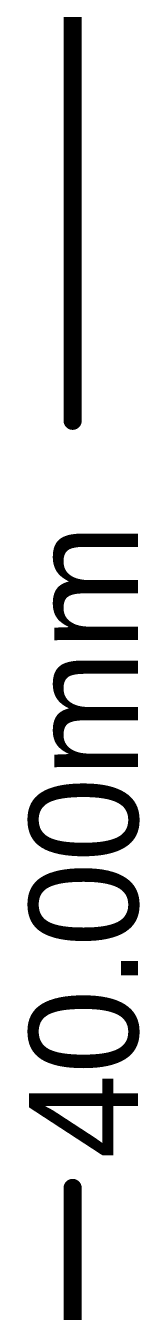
# Model space of a CAD drawing. Header units: inches. Extents: x -5 to 234, y -4 to 104.
# Drawn here: x 100.69 to 102.26, y 9.01 to 26.97 of the extents above; entities that cross this region are included whole.
import ezdxf

# ---------------------------------------------------------------- set-up
doc = ezdxf.new("R2010")
doc.units = ezdxf.units.IN
doc.layers.add('Dimension', color=6, linetype='Continuous')
doc.styles.add('Arial', font='', dxfattribs={"height": 0.2})
doc.styles.get('Arial').set_extended_font_data('Arial')

msp = doc.modelspace()

# ---------------------------------------------------------------- linework, layer by layer
at = {"layer": 'Dimension'}
for points in [[(101.321, 21.451, 0.254, 0.254, 0), (101.321, 36.5, 0.254, 0.254, 0)], [(101.321, -3.5, 0.254, 0.254, 0), (101.321, 10.736, 0.254, 0.254, 0)]]:
    msp.add_lwpolyline(points, format="xyseb", dxfattribs=at)
for points in [[(101.257, 21.451, 0.127, 0.127, 1), (101.384, 21.451, 0.127, 0.127, 1)], [(101.257, 10.736, 0.127, 0.127, 1), (101.384, 10.736, 0.127, 0.127, 1)]]:
    msp.add_lwpolyline(points, format="xyseb", close=True, dxfattribs=at)

# ---------------------------------------------------------------- texts
at = {"layer": 'Dimension', "style": 'Arial'}
msp.add_text('40.00mm', height=1.524, rotation=90, dxfattribs=at).set_placement((102.235, 11.142))

doc.saveas('drawing.dxf')
